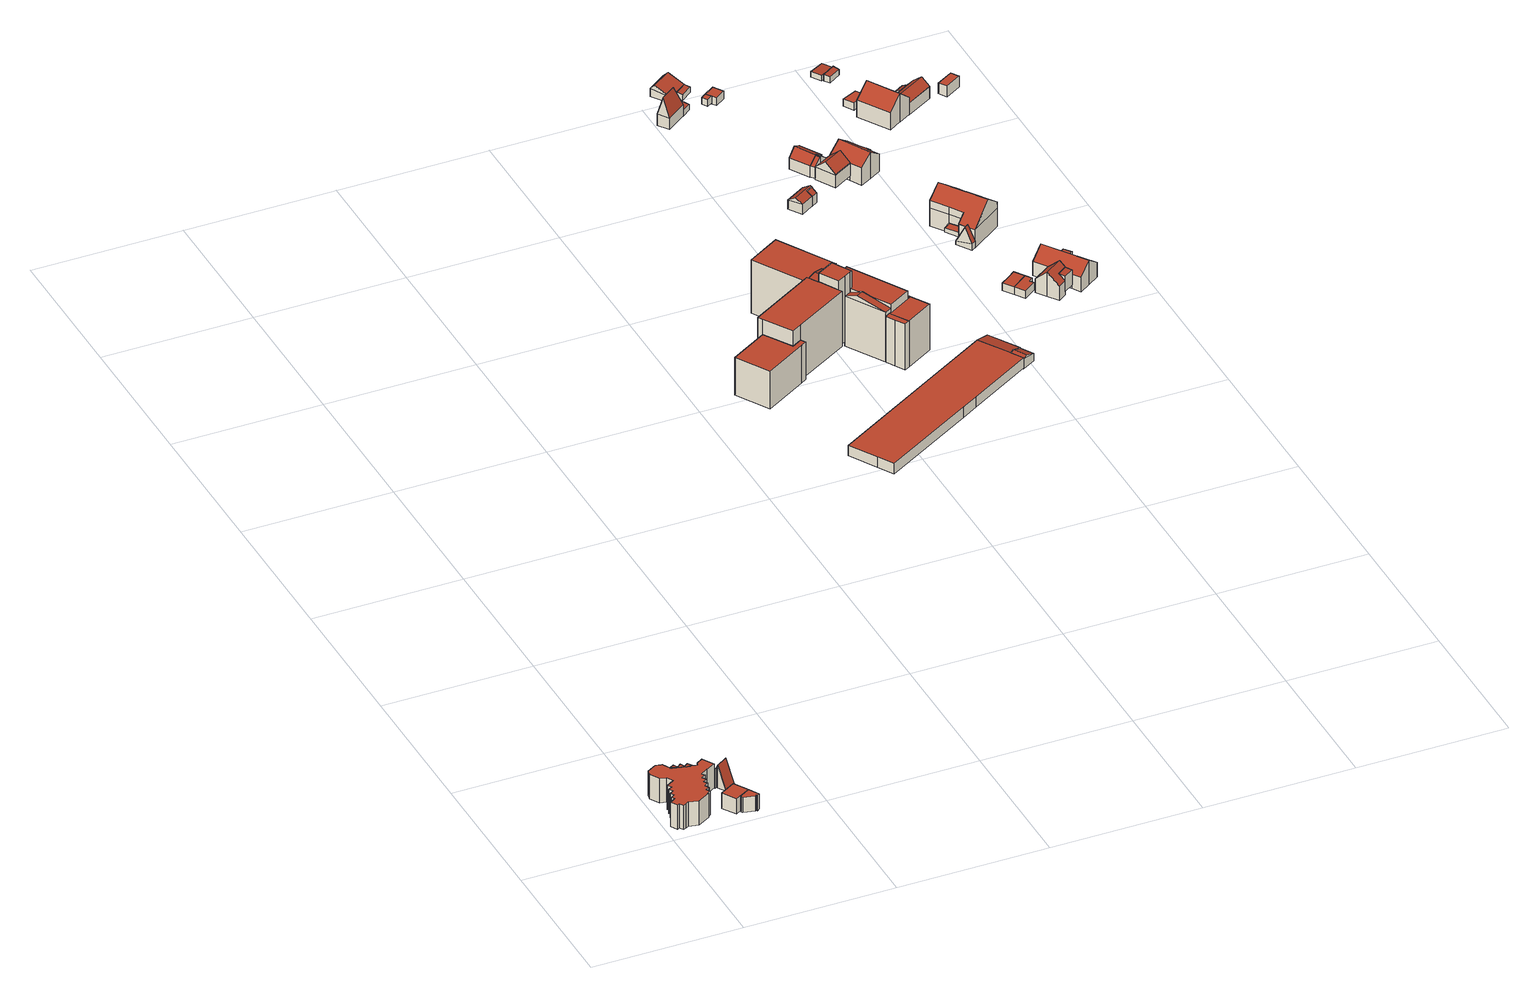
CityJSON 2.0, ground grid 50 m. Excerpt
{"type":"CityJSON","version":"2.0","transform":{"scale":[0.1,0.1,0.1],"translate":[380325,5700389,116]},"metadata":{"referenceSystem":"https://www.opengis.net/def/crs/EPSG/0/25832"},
"CityObjects":{
"building1":{"type":"Building","attributes":{"Gemeindeschluessel":"05911000","Geometrietyp2DReferenz":"3000","function":"31001_3066"},"children":["building1-1","building1-2","building1-3","building1-4"]},
"building1-1":{"type":"BuildingPart","attributes":{"roofType":"2100","measuredHeight":8.83,"storeysAboveGround":2},"parents":["building1"],"geometry":[{"type":"Solid","lod":"2","boundaries":[[[[0,1,2,3,4]],[[5,6,7,1,0]],[[5,0,4,8,9]],[[2,1,7,10,11]],[[12,8,4,3]],[[2,11,12,3]],[[6,5,9,13]],[[10,7,6,13]],[[13,9,8,12]],[[11,10,13,12]]]],"semantics":{"surfaces":[{"type":"WallSurface"},{"type":"RoofSurface"},{"type":"GroundSurface"},{"type":"ClosureSurface"}],"values":[[0,0,1,2,0,3,0,3,0,3]]}}]},
"building1-2":{"type":"BuildingPart","attributes":{"roofType":"2100","measuredHeight":8.87,"storeysAboveGround":2},"parents":["building1"],"geometry":[{"type":"Solid","lod":"2","boundaries":[[[[14,15,16,17]],[[18,19,20,15,14]],[[18,14,17,21,22,23]],[[16,15,20,24,25]],[[16,25,21,17]],[[26,19,18,23]],[[24,20,19,26]],[[26,23,22]],[[25,24,26,22,21]]]],"semantics":{"surfaces":[{"type":"WallSurface"},{"type":"RoofSurface"},{"type":"GroundSurface"},{"type":"ClosureSurface"}],"values":[[0,0,1,2,3,0,3,0,3]]}}]},
"building1-3":{"type":"BuildingPart","attributes":{"roofType":"2100","measuredHeight":8.89,"storeysAboveGround":2},"parents":["building1"],"geometry":[{"type":"Solid","lod":"2","boundaries":[[[[27,28,7,6]],[[29,17,16,28,27]],[[29,27,6,30,31,32]],[[7,28,16,33,34]],[[34,30,6,7]],[[35,17,29,32]],[[33,16,17,35]],[[35,32,31]],[[34,33,35,31,30]]]],"semantics":{"surfaces":[{"type":"WallSurface"},{"type":"RoofSurface"},{"type":"GroundSurface"},{"type":"ClosureSurface"}],"values":[[0,0,1,2,3,0,3,0,3]]}}]},
"building1-4":{"type":"BuildingPart","attributes":{"roofType":"1000","measuredHeight":8.7,"storeysAboveGround":2},"parents":["building1"],"geometry":[{"type":"Solid","lod":"2","boundaries":[[[[36,37,38,39]],[[40,41,37,36]],[[42,43,41,40]],[[44,45,43,42]],[[46,47,45,44]],[[48,49,47,46]],[[50,51,49,48]],[[52,53,51,50]],[[54,55,53,52]],[[56,57,55,54]],[[58,59,57,56]],[[60,61,59,58]],[[62,63,61,60]],[[64,65,63,62]],[[66,67,65,64]],[[68,69,67,66]],[[70,71,69,68]],[[72,73,71,70]],[[74,75,73,72]],[[76,77,75,74]],[[3,2,77,76]],[[78,79,20,19]],[[80,81,79,78]],[[82,83,81,80]],[[84,85,83,82]],[[86,87,85,84]],[[88,89,87,86]],[[90,91,89,88]],[[92,93,91,90]],[[94,95,93,92]],[[96,97,95,94]],[[98,99,97,96]],[[100,101,99,98]],[[102,103,101,100]],[[104,105,103,102]],[[106,107,105,104]],[[108,109,107,106]],[[110,111,109,108]],[[112,113,111,110]],[[114,115,113,112]],[[116,117,115,114]],[[39,38,117,116]],[[114,112,110,108,106,104,102,100,98,96,94,92,90,88,86,84,82,80,78,19,26,22,21,17,35,31,30,6,13,12,3,76,74,72,70,68,66,64,62,60,58,56,54,52,50,48,46,44,42,40,36,39,116]],[[37,41,43,45,47,49,51,53,55,57,59,61,63,65,67,69,71,73,75,77,2,11,10,7,34,33,16,25,24,20,79,81,83,85,87,89,91,93,95,97,99,101,103,105,107,109,111,113,115,117,38]],[[2,3,12,11]],[[11,12,13,10]],[[10,13,6,7]],[[34,7,6,30]],[[34,30,31,35,33]],[[33,35,17,16]],[[25,16,17,21]],[[25,21,22,26,24]],[[24,26,19,20]]]],"semantics":{"surfaces":[{"type":"WallSurface"},{"type":"RoofSurface"},{"type":"GroundSurface"},{"type":"ClosureSurface"}],"values":[[0,0,0,0,0,0,0,0,0,0,0,0,0,0,0,0,0,0,0,0,0,0,0,0,0,0,0,0,0,0,0,0,0,0,0,0,0,0,0,0,0,0,1,2,3,3,3,3,3,3,3,3,3]]}}]},
"building2":{"type":"Building","attributes":{"Gemeindeschluessel":"05911000","Geometrietyp2DReferenz":"3000","function":"31001_3066"},"children":["building2-1","building2-2"]},
"building2-1":{"type":"BuildingPart","attributes":{"roofType":"1000","measuredHeight":5.53,"storeysAboveGround":2},"parents":["building2"],"geometry":[{"type":"Solid","lod":"2","boundaries":[[[[118,119,120,121]],[[122,123,119,118]],[[124,125,126,127]],[[128,129,125,124]],[[121,120,129,128]],[[124,127,122,118,121,128]],[[119,123,126,125,129,120]],[[123,122,127,126]]]],"semantics":{"surfaces":[{"type":"WallSurface"},{"type":"RoofSurface"},{"type":"GroundSurface"},{"type":"ClosureSurface"}],"values":[[0,0,0,0,0,1,2,3]]}}]},
"building2-2":{"type":"BuildingPart","attributes":{"roofType":"1000","measuredHeight":5.55,"storeysAboveGround":2},"parents":["building2"],"geometry":[{"type":"Solid","lod":"2","boundaries":[[[[130,131,132,133]],[[134,135,131,130]],[[136,137,135,134]],[[127,126,137,136]],[[138,139,123,122]],[[140,141,139,138]],[[142,143,141,140]],[[144,145,143,142]],[[133,132,145,144]],[[142,140,138,122,127,136,134,130,133,144]],[[131,135,137,126,123,139,141,143,145,132]],[[123,126,127,122]]]],"semantics":{"surfaces":[{"type":"WallSurface"},{"type":"RoofSurface"},{"type":"GroundSurface"},{"type":"ClosureSurface"}],"values":[[0,0,0,0,0,0,0,0,0,1,2,3]]}}]},
"building3":{"type":"Building","attributes":{"Gemeindeschluessel":"05911000","Geometrietyp2DReferenz":"3000","function":"31001_3066","roofType":"5000","measuredHeight":8.32,"storeysAboveGround":1},"geometry":[{"type":"Solid","lod":"2","boundaries":[[[[146,147,148,149]],[[150,151,147,146]],[[152,153,151,150]],[[154,155,153,152]],[[156,157,155,154]],[[158,159,157,156]],[[160,161,159,158]],[[149,148,161,160]],[[152,162,163,154]],[[150,146,149,160,158,156,163,162]],[[154,163,156]],[[150,162,152]],[[147,151,153,155,157,159,161,148]]]],"semantics":{"surfaces":[{"type":"WallSurface"},{"type":"RoofSurface"},{"type":"GroundSurface"}],"values":[[0,0,0,0,0,0,0,0,1,1,0,0,2]]}}]},
"building4":{"type":"Building","attributes":{"Gemeindeschluessel":"05911000","Geometrietyp2DReferenz":"3000","function":"31001_1024","roofType":"1000","measuredHeight":13.67,"storeysAboveGround":4},"geometry":[{"type":"Solid","lod":"2","boundaries":[[[[164,165,166,167]],[[168,169,165,164]],[[170,171,169,168]],[[172,173,171,170]],[[174,175,173,172]],[[176,177,175,174]],[[167,166,177,176]],[[174,172,170,168,164,167,176]],[[165,169,171,173,175,177,166]]]],"semantics":{"surfaces":[{"type":"WallSurface"},{"type":"RoofSurface"},{"type":"GroundSurface"}],"values":[[0,0,0,0,0,0,0,1,2]]}}]},
"building5":{"type":"Building","attributes":{"Gemeindeschluessel":"05911000","Geometrietyp2DReferenz":"3000","function":"31001_1024"},"children":["building5-1","building5-2"]},
"building5-1":{"type":"BuildingPart","attributes":{"roofType":"3100","measuredHeight":20.36,"storeysAboveGround":6},"parents":["building5"],"geometry":[{"type":"Solid","lod":"2","boundaries":[[[[178,179,180,181]],[[182,183,179,178]],[[184,185,183,182]],[[186,187,185,184]],[[188,189,187,186]],[[190,191,189,188]],[[186,184,182,188]],[[178,181,192,190,188,182]],[[179,183,185,187,189,191,193,180]],[[193,191,190,192]],[[180,193,192,181]]]],"semantics":{"surfaces":[{"type":"WallSurface"},{"type":"RoofSurface"},{"type":"GroundSurface"},{"type":"ClosureSurface"}],"values":[[0,0,0,0,0,0,1,1,2,3,3]]}}]},
"building5-2":{"type":"BuildingPart","attributes":{"roofType":"1000","measuredHeight":19.92,"storeysAboveGround":6},"parents":["building5"],"geometry":[{"type":"Solid","lod":"2","boundaries":[[[[194,195,191,190,196]],[[197,198,195,194]],[[199,200,198,197]],[[201,202,200,199]],[[203,204,202,201]],[[205,206,204,203]],[[207,208,206,205]],[[209,180,208,207]],[[181,180,209]],[[207,205,203,201,199,197,194,196,210,209]],[[193,191,195,198,200,202,204,206,208,180]],[[181,209,210,192]],[[193,180,181,192]],[[192,210,196,190]],[[191,193,192,190]]]],"semantics":{"surfaces":[{"type":"WallSurface"},{"type":"RoofSurface"},{"type":"GroundSurface"},{"type":"ClosureSurface"}],"values":[[0,0,0,0,0,0,0,0,0,1,2,0,3,0,3]]}}]},
"building6":{"type":"Building","attributes":{"Gemeindeschluessel":"05911000","Geometrietyp2DReferenz":"3000","function":"31001_1024","roofType":"1000","measuredHeight":23.64,"storeysAboveGround":7},"geometry":[{"type":"Solid","lod":"2","boundaries":[[[[211,212,213,214]],[[215,216,212,211]],[[217,218,216,215]],[[219,220,218,217]],[[221,222,220,219]],[[214,213,222,221]],[[219,217,215,211,214,221]],[[212,216,218,220,222,213]]]],"semantics":{"surfaces":[{"type":"WallSurface"},{"type":"RoofSurface"},{"type":"GroundSurface"}],"values":[[0,0,0,0,0,0,1,2]]}}]},
"building7":{"type":"Building","attributes":{"Gemeindeschluessel":"05911000","Geometrietyp2DReferenz":"3000","function":"31001_1024"},"address":[{"country":"Germany","locality":"Bochum","thoroughfareNumber":"2","thoroughfareName":"Kollegstr."}],"children":["building7-1","building7-2","building7-3"]},
"building7-1":{"type":"BuildingPart","attributes":{"roofType":"1000","measuredHeight":19.26,"storeysAboveGround":5},"parents":["building7"],"geometry":[{"type":"Solid","lod":"2","boundaries":[[[[223,224,225,226]],[[227,228,224,223]],[[229,230,231,232]],[[226,225,230,229]],[[232,227,223,226,229]],[[224,228,231,230,225]],[[231,228,227,232]]]],"semantics":{"surfaces":[{"type":"WallSurface"},{"type":"RoofSurface"},{"type":"GroundSurface"},{"type":"ClosureSurface"}],"values":[[0,0,0,0,1,2,3]]}}]},
"building7-2":{"type":"BuildingPart","attributes":{"roofType":"1000","measuredHeight":19.21,"storeysAboveGround":5},"parents":["building7"],"geometry":[{"type":"Solid","lod":"2","boundaries":[[[[233,234,228,227]],[[235,236,234,233]],[[237,238,239,236,235]],[[232,231,240,241,242]],[[237,235,233,227,232,242]],[[228,234,236,239,240,231]],[[231,232,227,228]],[[238,237,242,241]],[[240,239,238,241]]]],"semantics":{"surfaces":[{"type":"WallSurface"},{"type":"RoofSurface"},{"type":"GroundSurface"},{"type":"ClosureSurface"}],"values":[[0,0,0,0,1,2,3,0,3]]}}]},
"building7-3":{"type":"BuildingPart","attributes":{"roofType":"1000","measuredHeight":19.2,"storeysAboveGround":5},"parents":["building7"],"geometry":[{"type":"Solid","lod":"2","boundaries":[[[[243,244,245,246]],[[247,248,244,243]],[[249,250,248,247]],[[241,240,250,249]],[[251,252,239,238]],[[246,245,252,251]],[[238,241,249,247,243,246,251]],[[244,248,250,240,239,252,245]],[[240,241,238,239]]]],"semantics":{"surfaces":[{"type":"WallSurface"},{"type":"RoofSurface"},{"type":"GroundSurface"},{"type":"ClosureSurface"}],"values":[[0,0,0,0,0,0,1,2,3]]}}]},
"building8":{"type":"Building","attributes":{"Gemeindeschluessel":"05911000","Geometrietyp2DReferenz":"3000","function":"31001_2461"},"children":["building8-1","building8-2"]},
"building8-1":{"type":"BuildingPart","attributes":{"roofType":"1000","measuredHeight":3.65,"storeysAboveGround":2},"parents":["building8"],"geometry":[{"type":"Solid","lod":"2","boundaries":[[[[253,254,255,256]],[[257,258,254,253]],[[259,260,261,262]],[[263,264,260,259]],[[265,266,264,263]],[[267,268,266,265]],[[269,270,268,267]],[[256,255,270,269]],[[267,265,263,259,262,257,253,256,269]],[[254,258,261,260,264,266,268,270,255]],[[258,257,262,261]]]],"semantics":{"surfaces":[{"type":"WallSurface"},{"type":"RoofSurface"},{"type":"GroundSurface"},{"type":"ClosureSurface"}],"values":[[0,0,0,0,0,0,0,0,1,2,3]]}}]},
"building8-2":{"type":"BuildingPart","attributes":{"roofType":"2100","measuredHeight":3.77,"storeysAboveGround":2},"parents":["building8"],"geometry":[{"type":"Solid","lod":"2","boundaries":[[[[262,261,271,272]],[[273,274,258,257,275]],[[276,277,274,273]],[[272,271,277,276]],[[273,275,262,272,276]],[[261,258,274,277,271]],[[262,275,257]],[[258,261,262,257]]]],"semantics":{"surfaces":[{"type":"WallSurface"},{"type":"RoofSurface"},{"type":"GroundSurface"},{"type":"ClosureSurface"}],"values":[[0,0,0,0,1,2,0,3]]}}]},
"building9":{"type":"Building","attributes":{"Gemeindeschluessel":"05911000","Geometrietyp2DReferenz":"3000","function":"31001_1024"},"children":["building9-1","building9-2","building9-3","building9-4"]},
"building9-1":{"type":"BuildingPart","attributes":{"roofType":"1000","measuredHeight":16.53,"storeysAboveGround":5},"parents":["building9"],"geometry":[{"type":"Solid","lod":"2","boundaries":[[[[278,279,280,281]],[[282,283,279,278]],[[284,285,283,282]],[[278,281,286,284,282]],[[287,280,279,283,285]],[[285,284,286,287]],[[287,286,281,280]]]],"semantics":{"surfaces":[{"type":"WallSurface"},{"type":"RoofSurface"},{"type":"GroundSurface"},{"type":"ClosureSurface"}],"values":[[0,0,0,1,2,3,3]]}}]},
"building9-2":{"type":"BuildingPart","attributes":{"roofType":"1000","measuredHeight":16.58,"storeysAboveGround":5},"parents":["building9"],"geometry":[{"type":"Solid","lod":"2","boundaries":[[[[288,252,245,289,290]],[[291,292,252,288]],[[293,294,295,292,291]],[[291,288,290,293]],[[252,292,295,245]],[[294,293,290,289]],[[245,295,294,289]]]],"semantics":{"surfaces":[{"type":"WallSurface"},{"type":"RoofSurface"},{"type":"GroundSurface"},{"type":"ClosureSurface"}],"values":[[0,0,0,1,2,0,3]]}}]},
"building9-3":{"type":"BuildingPart","attributes":{"roofType":"1000","measuredHeight":16.54,"storeysAboveGround":5},"parents":["building9"],"geometry":[{"type":"Solid","lod":"2","boundaries":[[[[289,245,244,296]],[[297,298,295,294]],[[281,280,298,297]],[[294,289,296,286,281,297]],[[287,244,245,295,298,280]],[[287,280,281,286]],[[286,296,244,287]],[[245,289,294,295]]]],"semantics":{"surfaces":[{"type":"WallSurface"},{"type":"RoofSurface"},{"type":"GroundSurface"},{"type":"ClosureSurface"}],"values":[[0,0,0,1,2,3,3,3]]}}]},
"building9-4":{"type":"BuildingPart","attributes":{"roofType":"3100","measuredHeight":19.8,"storeysAboveGround":5},"parents":["building9"],"geometry":[{"type":"Solid","lod":"2","boundaries":[[[[299,248,300,301]],[[302,296,244,248,299]],[[301,300,285,284,303]],[[299,304,302]],[[303,305,301]],[[301,305,304,299]],[[302,304,305,303]],[[248,244,287,285,300]],[[286,296,302,303,284]],[[285,287,286,284]],[[244,296,286,287]]]],"semantics":{"surfaces":[{"type":"WallSurface"},{"type":"RoofSurface"},{"type":"GroundSurface"},{"type":"ClosureSurface"}],"values":[[0,0,0,0,0,1,1,2,0,3,3]]}}]},
"building10":{"type":"Building","attributes":{"Gemeindeschluessel":"05911000","Geometrietyp2DReferenz":"3000","function":"31001_2463","roofType":"5000","measuredHeight":10.87,"storeysAboveGround":1},"geometry":[{"type":"Solid","lod":"2","boundaries":[[[[306,307,308,309]],[[310,311,307,306]],[[312,313,311,310]],[[314,315,313,312]],[[309,308,315,314]],[[316,314,312,317]],[[317,312,310,318]],[[310,306,318]],[[317,318,306,309,316]],[[309,314,316]],[[307,311,313,315,308]]]],"semantics":{"surfaces":[{"type":"WallSurface"},{"type":"RoofSurface"},{"type":"GroundSurface"}],"values":[[0,0,0,0,0,1,1,1,1,0,2]]}}]},
"building11":{"type":"Building","attributes":{"Gemeindeschluessel":"05911000","Geometrietyp2DReferenz":"3000","function":"31001_1313","roofType":"2100","measuredHeight":2.75,"storeysAboveGround":1},"geometry":[{"type":"Solid","lod":"2","boundaries":[[[[319,320,321,322]],[[323,324,320,319]],[[325,326,324,323]],[[322,321,326,325]],[[323,319,322,325]],[[320,324,326,321]]]],"semantics":{"surfaces":[{"type":"WallSurface"},{"type":"RoofSurface"},{"type":"GroundSurface"}],"values":[[0,0,0,0,1,2]]}}]},
"building12":{"type":"Building","attributes":{"Gemeindeschluessel":"05911000","Geometrietyp2DReferenz":"3000","function":"31001_2723","roofType":"5000","measuredHeight":5.14,"storeysAboveGround":1},"geometry":[{"type":"Solid","lod":"2","boundaries":[[[[327,328,329,330]],[[331,332,328,327]],[[333,334,332,331]],[[335,336,334,333]],[[337,338,336,335]],[[330,329,338,337]],[[331,339,340,337,335,333]],[[339,327,330,340]],[[337,340,330]],[[327,339,331]],[[328,332,334,336,338,329]]]],"semantics":{"surfaces":[{"type":"WallSurface"},{"type":"RoofSurface"},{"type":"GroundSurface"}],"values":[[0,0,0,0,0,0,1,1,0,0,2]]}}]},
"building13":{"type":"Building","attributes":{"Gemeindeschluessel":"05911000","Geometrietyp2DReferenz":"3000","function":"31001_1010","roofType":"5000","measuredHeight":4.49,"storeysAboveGround":1},"geometry":[{"type":"Solid","lod":"2","boundaries":[[[[341,342,343,344]],[[345,346,342,341]],[[347,348,346,345]],[[349,350,348,347]],[[344,343,350,349]],[[345,351,352,349,347]],[[351,341,344,352]],[[341,351,345]],[[349,352,344]],[[342,346,348,350,343]]]],"semantics":{"surfaces":[{"type":"WallSurface"},{"type":"RoofSurface"},{"type":"GroundSurface"}],"values":[[0,0,0,0,0,1,1,0,0,2]]}}]},
"building14":{"type":"Building","attributes":{"Gemeindeschluessel":"05911000","Geometrietyp2DReferenz":"3000","function":"51009_1610","roofType":"2100","measuredHeight":4.89},"geometry":[{"type":"Solid","lod":"2","boundaries":[[[[353,354,355,356]],[[357,358,354,353]],[[359,360,358,357]],[[356,355,360,359]],[[357,353,356,359]],[[354,358,360,355]]]],"semantics":{"surfaces":[{"type":"WallSurface"},{"type":"RoofSurface"},{"type":"GroundSurface"}],"values":[[0,0,0,0,1,2]]}}]},
"building15":{"type":"Building","attributes":{"Gemeindeschluessel":"05911000","Geometrietyp2DReferenz":"3000","function":"31001_2723","roofType":"2100","measuredHeight":2.13,"storeysAboveGround":1},"geometry":[{"type":"Solid","lod":"2","boundaries":[[[[361,362,363,364]],[[365,366,362,361]],[[367,368,366,365]],[[364,363,368,367]],[[365,361,364,367]],[[362,366,368,363]]]],"semantics":{"surfaces":[{"type":"WallSurface"},{"type":"RoofSurface"},{"type":"GroundSurface"}],"values":[[0,0,0,0,1,2]]}}]},
"building16":{"type":"Building","attributes":{"Gemeindeschluessel":"05911000","Geometrietyp2DReferenz":"3000","function":"31001_2523","roofType":"3100","measuredHeight":4.27,"storeysAboveGround":1},"geometry":[{"type":"Solid","lod":"2","boundaries":[[[[369,370,371,372]],[[373,374,370,369]],[[375,376,374,373]],[[372,371,376,375]],[[369,377,373]],[[375,378,372]],[[372,378,377,369]],[[373,377,378,375]],[[370,374,376,371]]]],"semantics":{"surfaces":[{"type":"WallSurface"},{"type":"RoofSurface"},{"type":"GroundSurface"}],"values":[[0,0,0,0,0,0,1,1,2]]}}]},
"building17":{"type":"Building","attributes":{"Gemeindeschluessel":"05911000","Geometrietyp2DReferenz":"3000","function":"31001_1313","roofType":"1000","measuredHeight":2.44,"storeysAboveGround":1},"geometry":[{"type":"Solid","lod":"2","boundaries":[[[[379,380,381,382]],[[383,384,380,379]],[[385,386,384,383]],[[382,381,386,385]],[[383,379,382,385]],[[380,384,386,381]]]],"semantics":{"surfaces":[{"type":"WallSurface"},{"type":"RoofSurface"},{"type":"GroundSurface"}],"values":[[0,0,0,0,1,2]]}}]},
"building18":{"type":"Building","attributes":{"Gemeindeschluessel":"05911000","Geometrietyp2DReferenz":"3000","function":"31001_2723","roofType":"1000","measuredHeight":2.81,"storeysAboveGround":1},"geometry":[{"type":"Solid","lod":"2","boundaries":[[[[379,387,388,383]],[[389,390,387,379]],[[391,392,390,389]],[[393,394,392,391]],[[383,388,394,393]],[[391,389,379,383,393]],[[387,390,392,394,388]]]],"semantics":{"surfaces":[{"type":"WallSurface"},{"type":"RoofSurface"},{"type":"GroundSurface"}],"values":[[0,0,0,0,0,1,2]]}}]},
"building19":{"type":"Building","attributes":{"Gemeindeschluessel":"05911000","Geometrietyp2DReferenz":"3000","function":"51009_1610","roofType":"2100","measuredHeight":6.2},"geometry":[{"type":"Solid","lod":"2","boundaries":[[[[395,396,397,398]],[[399,400,396,395]],[[401,402,400,399]],[[398,397,402,401]],[[399,395,398,401]],[[396,400,402,397]]]],"semantics":{"surfaces":[{"type":"WallSurface"},{"type":"RoofSurface"},{"type":"GroundSurface"}],"values":[[0,0,0,0,1,2]]}}]},
"building20":{"type":"Building","attributes":{"Gemeindeschluessel":"05911000","Geometrietyp2DReferenz":"3000","function":"31001_1010","roofType":"3100","measuredHeight":6.54,"storeysAboveGround":1},"geometry":[{"type":"Solid","lod":"2","boundaries":[[[[403,404,405,406]],[[399,407,404,403]],[[408,409,407,399]],[[406,405,409,408]],[[403,410,399]],[[408,411,406]],[[406,411,410,403]],[[399,410,411,408]],[[404,407,409,405]]]],"semantics":{"surfaces":[{"type":"WallSurface"},{"type":"RoofSurface"},{"type":"GroundSurface"}],"values":[[0,0,0,0,0,0,1,1,2]]}}]},
"building21":{"type":"Building","attributes":{"Gemeindeschluessel":"05911000","Geometrietyp2DReferenz":"3000","function":"51009_1610","roofType":"2100","measuredHeight":6.74},"geometry":[{"type":"Solid","lod":"2","boundaries":[[[[412,413,414,415]],[[416,404,413,412]],[[417,418,404,416]],[[419,420,418,417]],[[415,414,420,419]],[[417,416,412,415,419]],[[413,404,418,420,414]]]],"semantics":{"surfaces":[{"type":"WallSurface"},{"type":"RoofSurface"},{"type":"GroundSurface"}],"values":[[0,0,0,0,0,1,2]]}}]},
"building22":{"type":"Building","attributes":{"Gemeindeschluessel":"05911000","Geometrietyp2DReferenz":"3000","function":"31001_1010","roofType":"3100","measuredHeight":7.82,"storeysAboveGround":1},"geometry":[{"type":"Solid","lod":"2","boundaries":[[[[417,421,422,423]],[[424,425,421,417]],[[426,427,425,424]],[[428,429,427,426]],[[430,431,429,428]],[[423,422,431,430]],[[423,430,432,433,424,417]],[[433,432,434,435]],[[435,434,428,426]],[[434,432,430,428]],[[433,435,426,424]],[[421,425,427,429,431,422]]]],"semantics":{"surfaces":[{"type":"WallSurface"},{"type":"RoofSurface"},{"type":"GroundSurface"}],"values":[[0,0,0,0,0,0,1,1,0,0,0,2]]}}]},
"building23":{"type":"Building","attributes":{"Gemeindeschluessel":"05911000","Geometrietyp2DReferenz":"3000","function":"31001_1010","roofType":"3100","measuredHeight":9.47,"storeysAboveGround":1},"address":[{"country":"Germany","locality":"Bochum","thoroughfareNumber":"164","thoroughfareName":"Auf dem Kalwes"}],"geometry":[{"type":"Solid","lod":"2","boundaries":[[[[436,437,438,439]],[[440,441,437,436]],[[442,443,441,440]],[[444,445,443,442]],[[446,447,445,444]],[[448,449,447,446]],[[450,451,449,448]],[[452,453,451,450]],[[454,455,453,452]],[[456,457,455,454]],[[458,459,457,456]],[[460,461,459,458]],[[439,438,461,460]],[[454,452,450,448,446,444,442,440,436,456]],[[439,460,458,456,436]],[[437,441,443,445,447,449,451,453,455,457,459,461,438]]]],"semantics":{"surfaces":[{"type":"WallSurface"},{"type":"RoofSurface"},{"type":"GroundSurface"}],"values":[[0,0,0,0,0,0,0,0,0,0,0,0,0,1,1,2]]}}]},
"building24":{"type":"Building","attributes":{"Gemeindeschluessel":"05911000","Geometrietyp2DReferenz":"3000","function":"31001_2463","roofType":"1000","measuredHeight":2.64,"storeysAboveGround":1},"geometry":[{"type":"Solid","lod":"2","boundaries":[[[[462,463,464,465]],[[466,467,463,462]],[[468,469,467,466]],[[470,471,469,468]],[[465,464,471,470]],[[468,466,462,465,470]],[[463,467,469,471,464]]]],"semantics":{"surfaces":[{"type":"WallSurface"},{"type":"RoofSurface"},{"type":"GroundSurface"}],"values":[[0,0,0,0,0,1,2]]}}]},
"building25":{"type":"Building","attributes":{"Gemeindeschluessel":"05911000","Geometrietyp2DReferenz":"3000","function":"31001_1000","roofType":"5000","measuredHeight":7.54,"storeysAboveGround":1},"geometry":[{"type":"Solid","lod":"2","boundaries":[[[[472,473,474,475]],[[476,477,473,472]],[[478,479,477,476]],[[475,474,479,478]],[[476,480,481,478]],[[480,472,475,481]],[[472,480,476]],[[478,481,475]],[[473,477,479,474]]]],"semantics":{"surfaces":[{"type":"WallSurface"},{"type":"RoofSurface"},{"type":"GroundSurface"}],"values":[[0,0,0,0,1,1,0,0,2]]}}]},
"building26":{"type":"Building","attributes":{"Gemeindeschluessel":"05911000","Geometrietyp2DReferenz":"3000","function":"31001_2463","roofType":"1000","measuredHeight":2.79,"storeysAboveGround":1},"geometry":[{"type":"Solid","lod":"2","boundaries":[[[[482,483,484,485]],[[465,486,483,482]],[[470,487,486,465]],[[488,489,487,470]],[[490,491,489,488]],[[485,484,491,490]],[[488,470,465,482,485,490]],[[483,486,487,489,491,484]]]],"semantics":{"surfaces":[{"type":"WallSurface"},{"type":"RoofSurface"},{"type":"GroundSurface"}],"values":[[0,0,0,0,0,0,1,2]]}}]},
"building27":{"type":"Building","attributes":{"Gemeindeschluessel":"05911000","Geometrietyp2DReferenz":"3000","function":"31001_1010","roofType":"2100","measuredHeight":1.63,"storeysAboveGround":1},"geometry":[{"type":"Solid","lod":"2","boundaries":[[[[492,493,494,495]],[[496,497,493,492]],[[498,499,497,496]],[[495,494,499,498]],[[496,492,495,498]],[[493,497,499,494]]]],"semantics":{"surfaces":[{"type":"WallSurface"},{"type":"RoofSurface"},{"type":"GroundSurface"}],"values":[[0,0,0,0,1,2]]}}]},
"building28":{"type":"Building","attributes":{"Gemeindeschluessel":"05911000","Geometrietyp2DReferenz":"3000","function":"31001_1010","roofType":"5000","measuredHeight":12.95,"storeysAboveGround":2},"address":[{"country":"Germany","locality":"Bochum","thoroughfareNumber":"168","thoroughfareName":"Auf dem Kalwes"}],"geometry":[{"type":"Solid","lod":"2","boundaries":[[[[500,501,502,503]],[[504,505,501,500]],[[506,507,505,504]],[[508,509,507,506]],[[510,511,509,508]],[[512,513,511,510]],[[514,515,513,512]],[[516,517,515,514]],[[518,519,517,516]],[[520,521,519,518]],[[503,502,521,520]],[[522,523,524,525,526,527,528,529]],[[527,530,531,532,533,512,528]],[[533,514,512]],[[533,532,516,514]],[[532,531,518,516]],[[531,530,520,518]],[[530,527,526,503,520]],[[526,525,500,503]],[[525,524,504,500]],[[524,523,506,504]],[[523,522,508,506]],[[522,529,510,508]],[[529,528,512,510]],[[501,505,507,509,511,513,515,517,519,521,502]]]],"semantics":{"surfaces":[{"type":"WallSurface"},{"type":"RoofSurface"},{"type":"GroundSurface"}],"values":[[0,0,0,0,0,0,0,0,0,0,0,1,1,0,0,0,0,0,0,0,0,0,0,0,2]]}}]},
"building29":{"type":"Building","attributes":{"Gemeindeschluessel":"05911000","Geometrietyp2DReferenz":"3000","function":"51009_1610","roofType":"2100","measuredHeight":5.68},"geometry":[{"type":"Solid","lod":"2","boundaries":[[[[534,535,536,537]],[[538,539,535,534]],[[540,541,539,538]],[[537,536,541,540]],[[538,534,537,540]],[[535,539,541,536]]]],"semantics":{"surfaces":[{"type":"WallSurface"},{"type":"RoofSurface"},{"type":"GroundSurface"}],"values":[[0,0,0,0,1,2]]}}]},
"building30":{"type":"Building","attributes":{"Gemeindeschluessel":"05911000","Geometrietyp2DReferenz":"3000","function":"31001_1010"},"address":[{"country":"Germany","locality":"Bochum","thoroughfareNumber":"172","thoroughfareName":"Auf dem Kalwes"}],"children":["building30-1","building30-2","building30-3"]},
"building30-1":{"type":"BuildingPart","attributes":{"roofType":"1000","measuredHeight":4.59,"storeysAboveGround":1},"parents":["building30"],"geometry":[{"type":"Solid","lod":"2","boundaries":[[[[542,543,544,545]],[[546,547,543,542]],[[545,544,548,549]],[[546,542,545,549]],[[543,547,548,544]],[[547,546,549,548]]]],"semantics":{"surfaces":[{"type":"WallSurface"},{"type":"RoofSurface"},{"type":"GroundSurface"},{"type":"ClosureSurface"}],"values":[[0,0,0,1,2,3]]}}]},
"building30-2":{"type":"BuildingPart","attributes":{"roofType":"3100","measuredHeight":8.64,"storeysAboveGround":1},"parents":["building30"],"geometry":[{"type":"Solid","lod":"2","boundaries":[[[[550,551,552,553]],[[554,555,551,550]],[[556,557,555,554]],[[558,559,557,556]],[[540,560,561,562,563]],[[553,552,560,540]],[[564,558,556,554,565]],[[550,553,540,563,565,554]],[[551,555,557,559,566,561,560,552]],[[564,565,567]],[[559,558,564,567,566]],[[562,567,565,563]],[[567,562,561,566]]]],"semantics":{"surfaces":[{"type":"WallSurface"},{"type":"RoofSurface"},{"type":"GroundSurface"},{"type":"ClosureSurface"}],"values":[[0,0,0,0,0,0,1,1,2,0,3,0,3]]}}]},
"building30-3":{"type":"BuildingPart","attributes":{"roofType":"5000","measuredHeight":8.76,"storeysAboveGround":1},"parents":["building30"],"geometry":[{"type":"Solid","lod":"2","boundaries":[[[[562,561,568,569]],[[570,571,559,558,572]],[[573,574,571,570]],[[575,576,574,573]],[[577,578,576,575]],[[579,548,578,577]],[[549,548,579]],[[547,546,580]],[[581,582,547,580]],[[583,584,582,581]],[[585,586,584,583]],[[587,588,586,585]],[[569,568,588,587]],[[581,580,579,577,575,583]],[[573,570,572,564,567,562,569,587,585,583,575]],[[561,566,559,571,574,576,578,548,547,582,584,586,588,568]],[[564,572,558]],[[566,567,564,558,559]],[[561,562,567,566]],[[549,579,580,546]],[[547,548,549,546]]]],"semantics":{"surfaces":[{"type":"WallSurface"},{"type":"RoofSurface"},{"type":"GroundSurface"},{"type":"ClosureSurface"}],"values":[[0,0,0,0,0,0,0,0,0,0,0,0,0,1,1,2,0,3,3,0,3]]}}]},
"building31":{"type":"Building","attributes":{"Gemeindeschluessel":"05911000","Geometrietyp2DReferenz":"3000","function":"31001_2723","roofType":"2100","measuredHeight":1.86,"storeysAboveGround":1},"geometry":[{"type":"Solid","lod":"2","boundaries":[[[[589,590,591,592]],[[593,594,590,589]],[[595,596,594,593]],[[597,598,596,595]],[[592,591,598,597]],[[595,593,589,592,597]],[[590,594,596,598,591]]]],"semantics":{"surfaces":[{"type":"WallSurface"},{"type":"RoofSurface"},{"type":"GroundSurface"}],"values":[[0,0,0,0,0,1,2]]}}]},
"building32":{"type":"Building","attributes":{"Gemeindeschluessel":"05911000","Geometrietyp2DReferenz":"3000","function":"31001_2463","roofType":"1000","measuredHeight":2.56,"storeysAboveGround":1},"geometry":[{"type":"Solid","lod":"2","boundaries":[[[[599,600,601,602]],[[603,604,600,599]],[[605,606,604,603]],[[602,601,606,605]],[[603,599,602,605]],[[600,604,606,601]]]],"semantics":{"surfaces":[{"type":"WallSurface"},{"type":"RoofSurface"},{"type":"GroundSurface"}],"values":[[0,0,0,0,1,2]]}}]},
"building33":{"type":"Building","attributes":{"Gemeindeschluessel":"05911000","Geometrietyp2DReferenz":"3000","function":"31001_2723","roofType":"2100","measuredHeight":2.36,"storeysAboveGround":1},"geometry":[{"type":"Solid","lod":"2","boundaries":[[[[607,608,609,610]],[[611,612,608,607]],[[613,614,612,611]],[[610,609,614,613]],[[611,607,610,613]],[[608,612,614,609]]]],"semantics":{"surfaces":[{"type":"WallSurface"},{"type":"RoofSurface"},{"type":"GroundSurface"}],"values":[[0,0,0,0,1,2]]}}]},
"building34":{"type":"Building","attributes":{"Gemeindeschluessel":"05911000","Geometrietyp2DReferenz":"3000","function":"31001_1010","roofType":"3100","measuredHeight":10.23,"storeysAboveGround":1},"address":[{"country":"Germany","locality":"Bochum","thoroughfareNumber":"163","thoroughfareName":"Auf dem Kalwes"}],"geometry":[{"type":"Solid","lod":"2","boundaries":[[[[615,616,617,618]],[[619,620,616,615]],[[621,622,620,619]],[[623,624,622,621]],[[625,626,624,623]],[[627,628,626,625]],[[629,630,628,627]],[[631,632,630,629]],[[633,634,632,631]],[[618,617,634,633]],[[627,625,623,621,619,629]],[[615,618,633,631,629,619]],[[616,620,622,624,626,628,630,632,634,617]]]],"semantics":{"surfaces":[{"type":"WallSurface"},{"type":"RoofSurface"},{"type":"GroundSurface"}],"values":[[0,0,0,0,0,0,0,0,0,0,1,1,2]]}}]},
"building35":{"type":"Building","attributes":{"Gemeindeschluessel":"05911000","Geometrietyp2DReferenz":"3000","function":"31001_1010","roofType":"2100","measuredHeight":3.42,"storeysAboveGround":1},"geometry":[{"type":"Solid","lod":"2","boundaries":[[[[635,636,637,638]],[[639,640,636,635]],[[641,642,640,639]],[[638,637,642,641]],[[639,635,638,641]],[[636,640,642,637]]]],"semantics":{"surfaces":[{"type":"WallSurface"},{"type":"RoofSurface"},{"type":"GroundSurface"}],"values":[[0,0,0,0,1,2]]}}]},
"building36":{"type":"Building","attributes":{"Gemeindeschluessel":"05911000","Geometrietyp2DReferenz":"3000","function":"31001_1010","roofType":"5000","measuredHeight":6.53,"storeysAboveGround":1},"geometry":[{"type":"Solid","lod":"2","boundaries":[[[[643,644,645,646]],[[647,648,644,643]],[[649,650,648,647]],[[651,652,650,649]],[[653,654,652,651]],[[655,656,654,653]],[[657,658,656,655]],[[646,645,658,657]],[[659,660,661,662]],[[646,657,663,660,659,664,647,643]],[[664,649,647]],[[664,659,662,651,649]],[[663,657,655]],[[661,660,663,655,653]],[[662,661,653,651]],[[644,648,650,652,654,656,658,645]]]],"semantics":{"surfaces":[{"type":"WallSurface"},{"type":"RoofSurface"},{"type":"GroundSurface"}],"values":[[0,0,0,0,0,0,0,0,1,1,0,0,0,0,0,2]]}}]},
"building37":{"type":"Building","attributes":{"Gemeindeschluessel":"05911000","Geometrietyp2DReferenz":"3000","function":"31001_2463","roofType":"1000","measuredHeight":3.83,"storeysAboveGround":1},"geometry":[{"type":"Solid","lod":"2","boundaries":[[[[665,666,667,668]],[[669,670,666,665]],[[671,672,670,669]],[[668,667,672,671]],[[669,665,668,671]],[[666,670,672,667]]]],"semantics":{"surfaces":[{"type":"WallSurface"},{"type":"RoofSurface"},{"type":"GroundSurface"}],"values":[[0,0,0,0,1,2]]}}]}
},
"vertices":[
[96,213,119],[96,213,30],[83,205,30],[83,205,117],[83,205,119],[104,200,118],[104,200,117],[104,200,30],[85,202,119],[101,198,118],[101,198,30],[85,202,30],[85,202,117],[101,198,117],
[137,202,119],[137,202,30],[124,195,30],[124,195,117],[145,190,119],[145,190,117],[145,190,30],[126,191,117],[132,190,117],[142,188,119],[142,188,30],[126,191,30],[142,188,117],
[117,208,119],[117,208,30],[124,195,119],[106,197,117],[108,196,117],[121,193,119],[121,193,30],[106,197,30],[121,193,117],
[47,15,117],[47,15,30],[56,20,30],[56,20,117],[37,9,117],[37,9,30],[28,23,117],[28,23,30],[21,19,117],[21,19,30],[8,41,117],[8,41,30],[28,53,117],[28,53,30],[22,64,117],[22,64,30],[34,72,117],[34,72,30],[27,84,117],[27,84,30],[40,92,117],[40,92,30],[32,105,117],[32,105,30],[45,113,117],[45,113,30],[37,126,117],[37,126,30],[63,141,117],[63,141,30],[51,162,117],[51,162,30],[30,167,117],[30,167,30],[12,198,117],[12,198,30],[17,218,117],[17,218,30],[47,236,117],[47,236,30],[68,231,117],[68,231,30],[163,185,117],[163,185,30],[166,195,117],[166,195,30],[187,208,117],[187,208,30],[207,174,117],[207,174,30],[210,170,117],[210,170,30],[179,152,117],[179,152,30],[179,153,117],[179,153,30],[154,138,117],[154,138,30],[161,127,117],[161,127,30],[148,119,117],[148,119,30],[156,106,117],[156,106,30],[143,99,117],[143,99,30],[150,86,117],[150,86,30],[138,78,117],[138,78,30],[145,65,117],[145,65,30],[132,58,117],[132,58,30],[140,45,117],[140,45,30],[129,38,117],[129,38,30],[131,36,117],[131,36,30],[89,11,117],[89,11,30],
[252,125,62],[252,125,7],[200,95,7],[200,95,62],[280,78,62],[280,78,7],[228,47,62],[228,47,7],[244,57,7],[244,57,62],[200,94,62],[200,94,7],
[245,52,62],[245,52,7],[247,48,7],[247,48,62],[244,53,62],[244,53,7],[245,54,62],[245,54,7],[300,44,62],[300,44,7],[291,38,62],[291,38,7],[289,41,62],[289,41,7],[285,38,62],[285,38,7],
[229,211,42],[229,211,19],[214,186,19],[214,186,74],[256,211,75],[256,211,19],[278,176,21],[278,176,19],[241,155,24],[241,155,19],[226,180,102],[226,180,19],[224,184,90],[224,184,19],[218,180,90],[218,180,19],[262,202,102],[227,180,102],
[1204,1993,233],[1204,1993,97],[1079,1919,97],[1079,1919,233],[1261,1900,233],[1261,1900,97],[1294,1920,233],[1294,1920,97],[1304,1904,233],[1304,1904,97],[1286,1893,233],[1286,1893,97],[1144,1809,233],[1144,1809,97],
[1428,2139,288],[1428,2139,88],[1418,2133,88],[1418,2133,286],[1444,2148,292],[1444,2148,88],[1476,2167,284],[1476,2167,88],[1495,2135,284],[1495,2135,88],[1463,2117,292],[1463,2117,88],[1438,2103,286],[1438,2103,88],[1437,2102,286],[1437,2102,88],
[1474,2039,287],[1474,2039,88],[1438,2103,287],[1480,2029,287],[1480,2029,88],[1294,1920,287],[1294,1920,88],[1261,1900,287],[1261,1900,88],[1204,1993,287],[1204,1993,88],[1195,2009,287],[1195,2009,88],[1415,2139,287],[1415,2139,88],[1418,2133,287],[1437,2102,287],
[1474,2039,319],[1474,2039,82],[1500,2054,82],[1500,2054,319],[1438,2103,319],[1438,2103,82],[1495,2135,319],[1495,2135,82],[1531,2072,319],[1531,2072,82],[1524,2068,319],[1524,2068,82],
[1428,2390,261],[1428,2390,68],[1318,2325,68],[1318,2325,261],[1538,2204,261],[1538,2204,68],[1428,2139,261],[1428,2139,68],[1476,2167,68],[1476,2167,261],
[1540,2201,261],[1540,2201,68],[1525,2192,261],[1525,2192,68],[1542,2163,261],[1542,2163,260],[1542,2163,68],[1495,2135,68],[1495,2135,260],[1495,2135,261],
[1600,1940,260],[1600,1940,68],[1674,1984,68],[1674,1984,260],[1524,2068,260],[1524,2068,68],[1531,2072,260],[1531,2072,68],[1562,2175,260],[1562,2175,68],
[1727,1841,61],[1727,1841,24],[1297,1587,24],[1297,1587,61],[1874,1927,61],[1874,1927,24],[1962,1785,61],[1962,1785,24],[1937,1827,24],[1937,1827,61],[1749,1659,61],[1749,1659,24],[1692,1626,61],[1692,1626,24],[1382,1443,61],[1382,1443,24],[1351,1495,61],[1351,1495,24],
[1982,1853,24],[1982,1853,49],[1921,1955,49],[1921,1955,24],[1874,1927,62],[1977,1862,49],[1977,1862,24],
[1611,1866,233],[1611,1866,68],[1628,1875,68],[1628,1875,233],[1592,1896,233],[1592,1896,68],[1575,1926,233],[1575,1926,68],[1592,1936,233],[1592,1936,68],
[1562,2175,234],[1674,1984,233],[1674,1984,234],[1572,2181,234],[1572,2181,68],[1685,1990,234],[1685,1990,233],[1685,1990,68],
[1600,1940,233],[1721,1930,233],[1721,1930,68],
[1524,2068,248],[1500,2054,68],[1500,2054,248],[1600,1940,247],[1575,1926,247],[1547,2029,266],[1523,2015,266],
[1449,3189,253],[1449,3189,213],[1385,3142,213],[1385,3142,253],[1453,3185,253],[1453,3185,213],[1476,3153,253],[1476,3153,213],[1410,3106,253],[1410,3106,213],[1397,3124,322],[1445,3158,322],[1448,3181,270],
[1453,3185,240],[1453,3185,212],[1476,3153,212],[1476,3153,233],[1482,3205,240],[1482,3205,212],[1505,3175,233],[1505,3175,212],
[1663,2710,180],[1663,2710,147],[1596,2669,147],[1596,2669,180],[1680,2683,195],[1680,2683,147],[1658,2669,195],[1658,2669,147],[1668,2654,182],[1668,2654,147],[1624,2626,182],[1624,2626,147],[1677,2687,198],[1611,2645,198],
[1494,3335,240],[1494,3335,211],[1430,3289,211],[1430,3289,240],[1536,3278,231],[1536,3278,211],[1498,3250,231],[1498,3250,211],[1471,3230,231],[1471,3230,211],[1503,3322,256],[1439,3276,256],
[1689,2667,180],[1689,2667,145],[1680,2683,145],[1680,2683,194],[1668,2654,180],[1668,2654,145],[1658,2669,194],[1658,2669,145],
[1498,3250,232],[1498,3250,210],[1510,3233,210],[1510,3233,229],[1536,3278,232],[1536,3278,210],[1548,3261,229],[1548,3261,210],
[2007,1811,47],[2007,1811,20],[1982,1853,20],[1982,1853,47],[1962,1785,57],[1962,1785,20],[1937,1827,57],[1937,1827,20],[1977,1794,62],[1951,1835,62],
[1575,3212,227],[1575,3212,203],[1557,3200,203],[1557,3200,227],[1588,3194,227],[1588,3194,203],[1569,3181,227],[1569,3181,203],
[1575,3212,199],[1588,3194,199],[1610,3236,227],[1610,3236,199],[1631,3203,227],[1631,3203,199],[1597,3180,227],[1597,3180,199],
[1738,2786,183],[1738,2786,143],[1762,2800,143],[1762,2800,205],[1728,2800,182],[1728,2800,143],[1753,2815,205],[1753,2815,143],
[1779,2829,191],[1779,2829,141],[1738,2900,141],[1738,2900,191],[1728,2800,141],[1690,2865,182],[1690,2865,141],[1754,2815,206],[1715,2883,206],
[1755,2816,207],[1755,2816,141],[1753,2815,141],[1753,2815,208],[1779,2829,185],[1788,2815,185],[1788,2815,141],[1762,2800,208],[1762,2800,141],
[1788,2815,140],[1762,2800,140],[1762,2800,185],[1803,2823,185],[1803,2823,140],[1840,2757,185],[1840,2757,140],[1775,2720,185],[1775,2720,140],[1738,2786,185],[1738,2786,140],[1758,2752,218],[1822,2789,218],[1775,2720,188],[1840,2757,188],
[1842,2845,218],[1842,2845,124],[1803,2823,124],[1803,2823,186],[1880,2866,187],[1880,2866,124],[1903,2826,187],[1903,2826,124],[1915,2833,177],[1915,2833,124],[1925,2830,172],[1925,2830,124],[1933,2816,172],[1933,2816,124],[1930,2808,177],[1930,2808,124],[1917,2800,187],[1917,2800,124],[1938,2764,187],[1938,2764,124],[1900,2743,218],[1900,2743,124],[1861,2721,186],[1861,2721,124],[1840,2757,186],[1840,2757,124],
[2061,2154,70],[2061,2154,43],[2084,2121,43],[2084,2121,70],[2092,2176,70],[2092,2176,43],[2116,2194,70],[2116,2194,43],[2139,2161,70],[2139,2161,43],
[2033,2405,80],[2033,2405,69],[2020,2397,69],[2020,2397,80],[2065,2357,92],[2065,2357,69],[2051,2348,92],[2051,2348,69],[2051,2378,144],[2038,2369,144],
[2107,2088,70],[2107,2088,42],[2148,2118,42],[2148,2118,70],[2084,2121,42],[2139,2161,42],[2153,2141,70],[2153,2141,42],[2139,2130,70],[2139,2130,42],
[2006,2447,100],[2006,2447,86],[2033,2405,86],[2033,2405,102],[2030,2464,100],[2030,2464,86],[2058,2422,102],[2058,2422,86],
[2096,2540,132],[2096,2540,67],[2072,2575,67],[2072,2575,132],[2101,2533,132],[2101,2533,67],[2106,2526,132],[2106,2526,67],[2110,2519,132],[2110,2519,67],[2171,2432,132],[2171,2432,67],[2065,2358,132],[2065,2358,67],[2033,2405,132],[2033,2405,67],[2058,2422,132],[2058,2422,67],[2030,2464,132],[2030,2464,67],[1991,2519,132],[1991,2519,67],[2110,2519,156],[2106,2526,156],[2101,2533,156],[2096,2540,156],[2072,2575,156],[2031,2546,196],[2129,2403,196],[2171,2432,156],[1991,2519,158],[2030,2464,158],[2058,2422,158],[2033,2405,133],
[2265,2102,91],[2265,2102,37],[2252,2121,37],[2252,2121,94],[2233,2080,91],[2233,2080,37],[2220,2099,94],[2220,2099,37],
[2318,2216,70],[2318,2216,24],[2300,2241,24],[2300,2241,70],[2302,2205,70],[2302,2205,24],[2285,2230,24],[2285,2230,70],
[2206,2061,75],[2206,2061,24],[2233,2080,24],[2233,2080,75],[2181,2096,110],[2181,2096,24],[2157,2129,73],[2157,2129,24],[2216,2170,73],[2216,2170,24],[2220,2099,24],[2252,2120,24],[2252,2120,75],[2252,2120,93],[2217,2169,75],[2240,2137,110],[2240,2137,24],[2240,2137,75],
[2252,2121,24],[2252,2121,75],[2217,2171,75],[2217,2171,24],[2216,2170,75],[2187,2212,75],[2187,2212,24],[2224,2238,111],[2224,2238,24],[2261,2264,75],[2261,2264,24],[2285,2230,75],[2302,2205,75],[2358,2127,75],[2358,2127,24],[2320,2101,111],[2320,2101,24],[2283,2075,75],[2283,2075,24],[2265,2102,75],[2265,2102,24],
[1924,3223,200],[1924,3223,181],[1946,3191,181],[1946,3191,200],[1976,3257,194],[1976,3257,181],[1998,3224,194],[1998,3224,181],[1955,3197,199],[1955,3197,181],
[2021,3115,171],[2021,3115,145],[1970,3092,145],[1970,3092,171],[2038,3086,171],[2038,3086,145],[1990,3058,171],[1990,3058,145],
[2009,3206,195],[2009,3206,174],[1998,3224,174],[1998,3224,198],[1968,3179,195],[1968,3179,174],[1955,3197,198],[1955,3197,174],
[2035,3069,232],[2035,3069,130],[1993,3044,130],[1993,3044,191],[2036,3069,233],[2036,3069,130],[2078,3094,192],[2078,3094,130],[2109,3041,192],[2109,3041,130],[2124,3015,192],[2124,3015,130],[2139,2989,193],[2139,2989,130],[2098,2965,233],[2098,2965,130],[2097,2965,232],[2097,2965,130],[2056,2940,191],[2056,2940,130],
[2138,3083,157],[2138,3083,134],[2149,3065,134],[2149,3065,169],[2167,3100,157],[2167,3100,134],[2177,3082,169],[2177,3082,134],
[2177,3082,170],[2177,3082,129],[2149,3065,129],[2149,3065,170],[2200,3095,170],[2200,3095,129],[2215,3069,170],[2215,3069,129],[2230,3043,170],[2230,3043,129],[2139,2989,170],[2139,2989,129],[2124,3015,170],[2124,3015,129],[2109,3041,170],[2109,3041,129],[2216,3068,194],[2125,3014,194],[2139,2989,171],[2230,3043,171],[2124,3015,193],[2215,3069,193],
[2322,3093,163],[2322,3093,124],[2267,3060,124],[2267,3060,163],[2338,3066,163],[2338,3066,124],[2283,3034,163],[2283,3034,124]
]}
